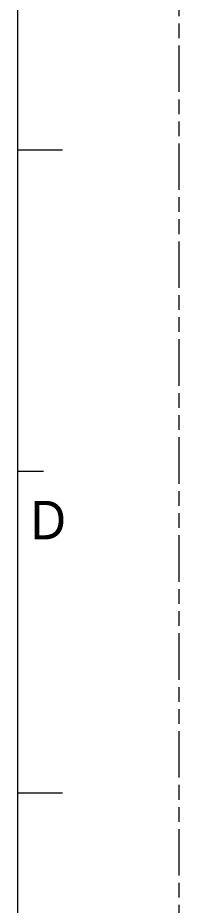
# Model space of a CAD drawing. Extents: x 2864 to 3941, y 2420 to 3182.
# Drawn here: x 3908.1 to 3941.2, y 2594.3 to 2775.5 of the extents above; entities that cross this region are included whole.
import ezdxf

# ---------------------------------------------------------------- set-up
doc = ezdxf.new("R2010")
doc.units = 0
doc.linetypes.add('PHANTOM', pattern=[29.5, 9.5, -1.5, 3, -1.5, 3, -1.5, 9.5])
doc.layers.get('0').update_dxf_attribs({"lineweight": 0})
doc.layers.add('0PAPERF', color=2, linetype='PHANTOM', lineweight=0, plot=False)
doc.layers.add('備註', color=1, linetype='Continuous', lineweight=0)
doc.layers.add('鵬鼎', color=5, linetype='Continuous')
doc.styles.get("Standard").update_dxf_attribs({"font": 'simplex.shx', "height": 2.7})

msp = doc.modelspace()

# ---------------------------------------------------------------- linework, layer by layer
at = {"lineweight": 0}
for p, q in [((3908.06702, 2441.38617), (3908.06702, 3142.38933)), ((3908.06702, 2748.56733), (3917.2562, 2748.56733)), ((3908.06702, 2682.93033), (3913.31798, 2682.93033)), ((3908.06702, 2617.29333), (3917.2562, 2617.29333))]:
    msp.add_line(p, q, dxfattribs=at)
at = {"layer": '0PAPERF'}
msp.add_line((3908.06702, 2441.38617), (3908.06702, 3124.92558), dxfattribs=at)
at = {"layer": '備註', "color": 2, "linetype": 'PHANTOM', "lineweight": 0}
msp.add_line((3941.15578, 2420.38233), (3941.15578, 3181.78733), dxfattribs=at)

# ---------------------------------------------------------------- texts
at = {"layer": '鵬鼎', "insert": (3910.57232, 2676.89914), "char_height": 7.87644, "width": 14.8568792, "attachment_point": 1}
msp.add_mtext('{\\fMicrosoft JhengHei|b0|i0|c136|p0;\\C0;D}', dxfattribs=at)

doc.saveas('drawing.dxf')
